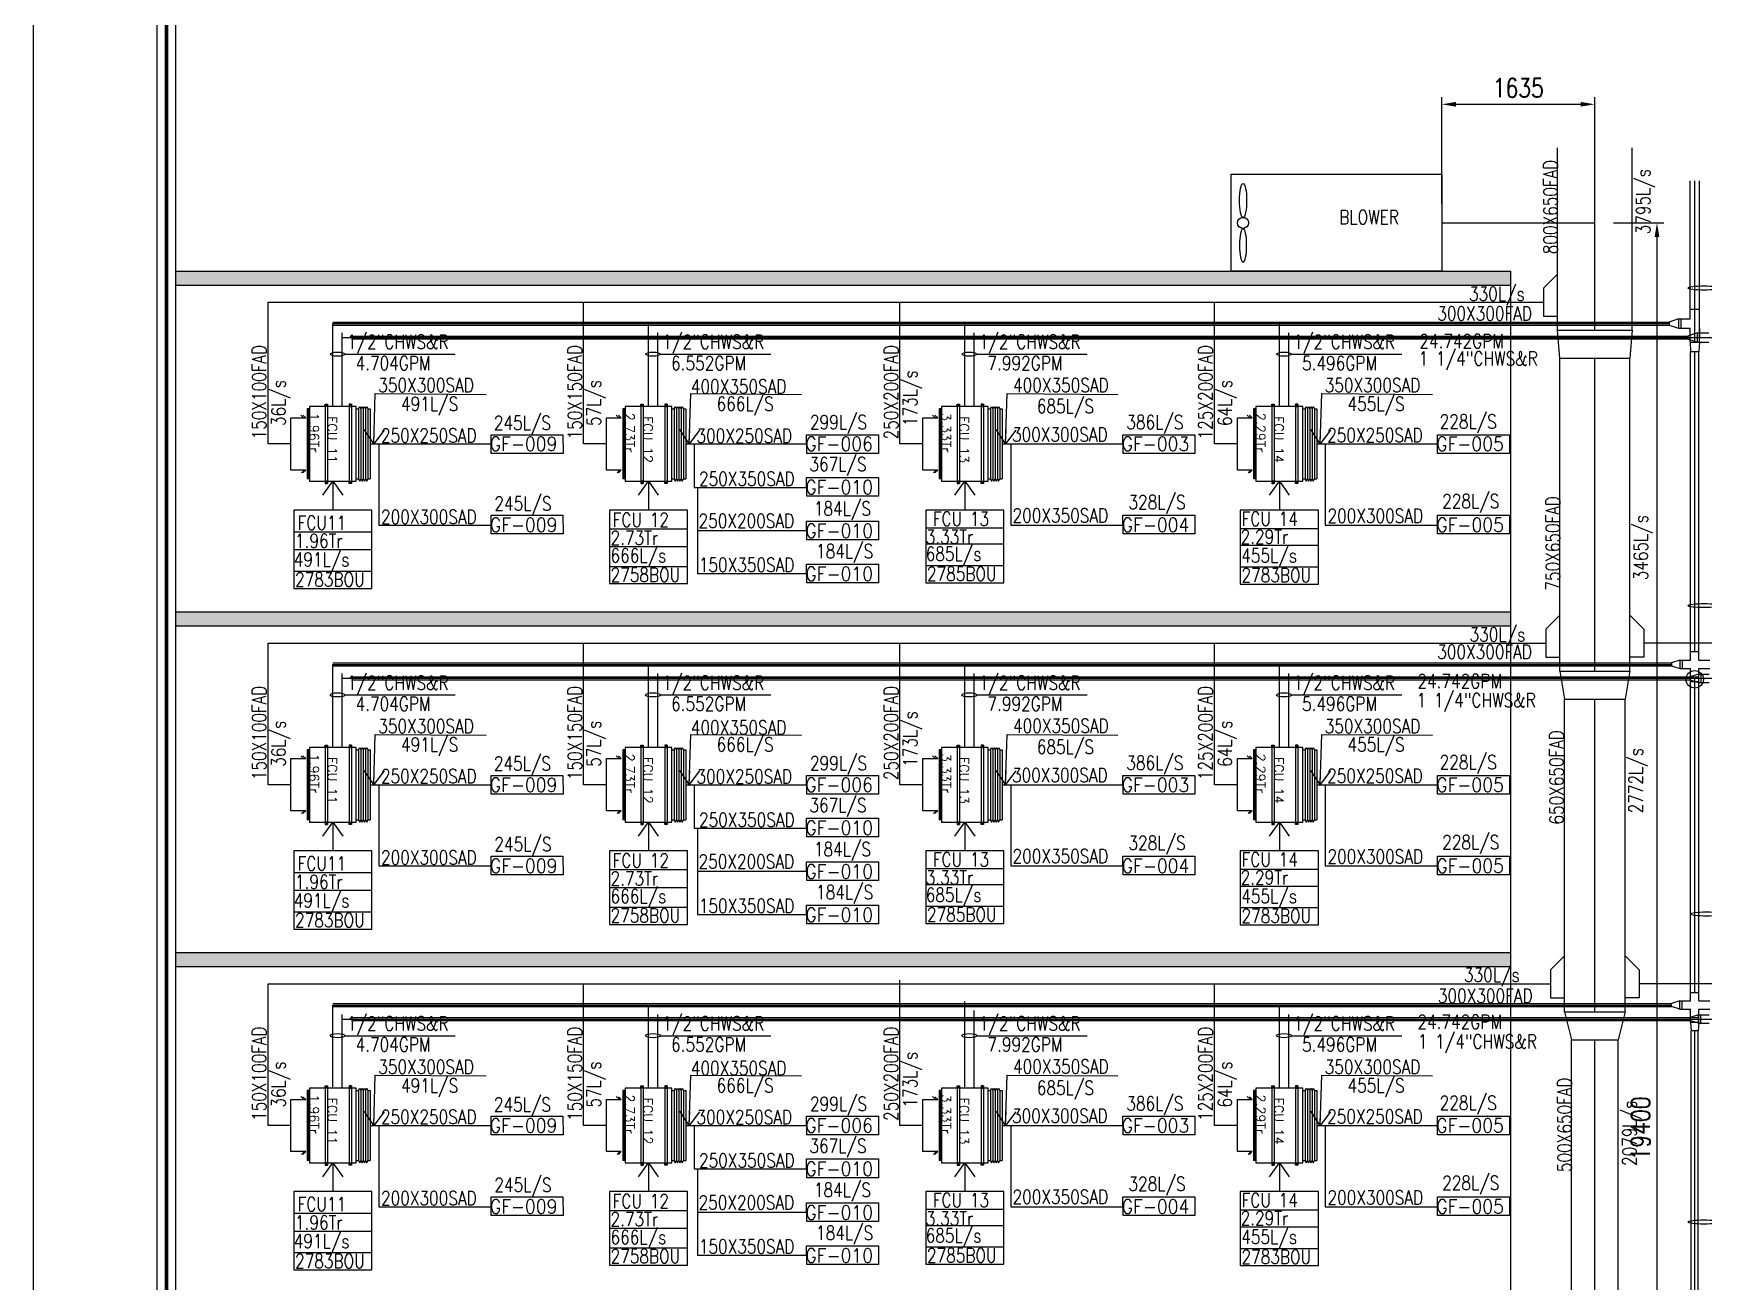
# Model space of a CAD drawing. Header units: millimetres. Extents: x -1288794 to 2153086, y -2701644 to -1428868.
# Drawn here: x 1703173 to 1721056, y -1500660 to -1487290 of the extents above; entities that cross this region are included whole.
import ezdxf

# ---------------------------------------------------------------- set-up
doc = ezdxf.new("R2010")
doc.units = ezdxf.units.MM
doc.header["$LTSCALE"] = 100
doc.header["$PDMODE"] = 34
doc.linetypes.add('HIDDEN', pattern=[9.525, 6.35, -3.175])
for name, color, linetype in [('A-ANNO-TEXT', 8, 'Continuous'), ('A-WALL-FULL', 8, 'Continuous'), ('AC- SUIPPOR', 7, 'HIDDEN'), ('AC-CHILLED WATER TEXT', 41, 'Continuous'), ('AC-CHR', 60, 'Continuous'), ('AC-CHS', 30, 'Continuous'), ('AC-FAD', 6, 'Continuous'), ('AC-FAD TEXT', 6, 'Continuous'), ('AC-HLTEXT', 100, 'Continuous'), ('AC-SAD', 3, 'Continuous'), ('AC-SAD TEXT', 3, 'Continuous'), ('AC-UNIT', 5, 'Continuous'), ('LOGO LINE', 7, 'Continuous'), ('LOGO1LINE', 7, 'Continuous'), ('WALL', 42, 'Continuous')]:
    doc.layers.add(name, color=color, linetype=linetype)
doc.styles.add('ROMAND', font='romand')
doc.styles.add('ROMANS', font='romans.shx', dxfattribs={"width": 0.8})
doc.styles.add('SIMPLEX', font='simplex.shx', dxfattribs={"width": 0.8})
doc.dimstyles.new('100 of DIM2', dxfattribs={"dimscale": 0, "dimtxt": 200, "dimasz": 150, "dimexe": 75, "dimexo": 200, "dimgap": 75, "dimtad": 1, "dimdec": 0, "dimrnd": 5, "dimzin": 0, "dimdsep": 46, "dimtxsty": 'ROMANS', "dimblk": 'ARCHTICK', "dimcen": 100, "dimclrd": 94, "dimclre": 94, "dimclrt": 2, "dimadec": 0, "dimazin": 0, "dimtfac": 1, "dimtdec": 0, "dimtofl": 0, "dimtmove": 2, "dimatfit": 3, "dimldrblk": 'OPEN90', "dimfxl": 75, "dimtolj": 1, "dimtzin": 0, "dimarcsym": 0})

# ---------------------------------------------------------------- blocks, each defined once
blk = doc.blocks.new('A$C44FB0367')
at = {"layer": 'WALL', "ltscale": 30}
h = blk.add_hatch(dxfattribs=at)
h.set_pattern_fill('NET3', color=2, scale=100, style=0)
h.set_pattern_definition([(0, (19935.246, -11666.627), (0, 12.5), []), (60, (19935.246, -11666.627), (-10.8253175, 6.25), []), (120, (19935.246, -11666.627), (-10.8253175, -6.25), [])])
h.paths.add_polyline_path([(775, 250), (775, 275), (25, 275), (25, 250)])
at = {"layer": 'WALL', "color": 5, "ltscale": 30}
for p, q in [((25, 250), (25, 275)), ((25, 275), (775, 275)), ((775, 250), (775, 275))]:
    blk.add_line(p, q, dxfattribs=at)
at = {"layer": 'WALL', "color": 8, "ltscale": 30}
for p, q in [((25, -275), (0, -287.5)), ((0, -287.5), (25, -300)), ((25, -300), (0, -312.5)), ((0, -312.5), (25, -325)), ((25, -325), (0, -337.5)), ((0, -337.5), (25, -350)), ((25, -350), (0, -362.5)), ((25, -250), (25, -275)), ((25, -250), (25, -275)), ((25, -275), (775, -275)), ((25, -300), (775, -300)), ((25, -325), (775, -325)), ((25, -350), (775, -350)), ((775, -250), (775, -275)), ((775, -275), (800, -287.5)), ((800, -287.5), (775, -300)), ((775, -300), (800, -312.5)), ((800, -312.5), (775, -325)), ((775, -325), (800, -337.5)), ((800, -337.5), (775, -350)), ((775, -350), (800, -362.5)), ((0, -362.5), (25, -375)), ((25, -375), (775, -375)), ((25, -375), (25, -400)), ((25, -400), (775, -400)), ((800, -362.5), (775, -375)), ((775, -375), (775, -400))]:
    blk.add_line(p, q, dxfattribs=at)
at = {"layer": 'WALL', "color": 5, "ltscale": 30}
blk.add_lwpolyline([(0, 250), (800, 250), (800, -250), (0, -250)], close=True, dxfattribs=at)
blk = doc.blocks.new('A$C5F1D0244')
at = {"layer": 'AC- SUIPPOR', "ltscale": 5}
for p, q in [((-25, 425), (-25, -425)), ((0, 425), (0, -425))]:
    blk.add_line(p, q, dxfattribs=at)
at = {"layer": 'AC- SUIPPOR', "ltscale": 30}
for points in [[(-25, 400), (0, 400), (0, 425), (-25, 425)], [(-25, -400), (0, -400), (0, -425), (-25, -425)]]:
    blk.add_lwpolyline(points, close=True, dxfattribs=at)
for centre in [(-12.5, 412.5), (-12.5, -412.5)]:
    blk.add_circle(centre, 5, dxfattribs=at)
blk = doc.blocks.new('_ArchTick')
at = {"color": 0, "linetype": 'ByBlock', "const_width": 0.15}
blk.add_lwpolyline([(-0.5, -0.5), (0.5, 0.5)], dxfattribs=at)
blk = doc.blocks.new('A$C14952670')
at = {"layer": 'AC-FAD', "linetype": 'ByBlock'}
for p, q in [((29, 136), (0, 105)), ((30, 159), (1, 128)), ((30, 0), (30, 159)), ((589, 0), (30, 0)), ((589, 159), (589, 0)), ((589, 159), (619, 129)), ((589, 144), (619, 114))]:
    blk.add_line(p, q, dxfattribs=at)
blk = doc.blocks.new('*D717')
at = {"layer": 'AC-CHS', "lineweight": -2, "transparency": 16777216}
for p, q in [((1718254, -1489119), (1718254, -1487974)), ((1718404, -1488049), (1719741, -1488049)), ((1719891, -1489119), (1719891, -1487974))]:
    blk.add_line(p, q, dxfattribs=at)
at = {"layer": 'AC-CHS', "transparency": 16777216}
for points in [[(1718404, -1488024), (1718404, -1488074), (1718254, -1488049)], [(1719741, -1488024), (1719741, -1488074), (1719891, -1488049)]]:
    blk.add_solid(points, dxfattribs=at)
at = {"layer": 'Defpoints', "color": 0, "transparency": 16777216}
for p in [(1719891, -1488049), (1718254, -1489319), (1719891, -1489319)]:
    blk.add_point(p, dxfattribs=at)
at = {"layer": 'AC-CHS', "color": 2, "transparency": 16777216, "insert": (1719072, -1487874), "char_height": 200, "attachment_point": 5, "style": 'ROMANS'}
blk.add_mtext('\\A1;1635', dxfattribs=at)
blk = doc.blocks.new('*D718')
at = {"layer": 'AC-CHS', "lineweight": -2, "transparency": 16777216}
for p, q in [((1720091, -1489319), (1720632, -1489319)), ((1720557, -1489469), (1720557, -1508569)), ((1720091, -1508719), (1720632, -1508719))]:
    blk.add_line(p, q, dxfattribs=at)
at = {"layer": 'AC-CHS', "transparency": 16777216}
for points in [[(1720532, -1489469), (1720582, -1489469), (1720557, -1489319)], [(1720532, -1508569), (1720582, -1508569), (1720557, -1508719)]]:
    blk.add_solid(points, dxfattribs=at)
at = {"layer": 'Defpoints', "color": 0, "transparency": 16777216}
for p in [(1719891, -1489319), (1719891, -1508719), (1720557, -1508719)]:
    blk.add_point(p, dxfattribs=at)
at = {"layer": 'AC-CHS', "color": 2, "transparency": 16777216, "insert": (1720382, -1499019), "char_height": 200, "attachment_point": 5, "rotation": 90, "style": 'ROMANS'}
blk.add_mtext('\\A1;19400', dxfattribs=at)

msp = doc.modelspace()

# ---------------------------------------------------------------- hatches: boundary and pattern name
at = {"layer": 'A-WALL-FULL', "true_color": 0xf26722}
h = msp.add_hatch(dxfattribs=at)
h.set_pattern_fill('AR-CONC', color=30)
h.set_pattern_definition([(50, (-18962.78, 25700), (182.184669, -15.939086), [19.05, -209.55]), (355, (-18962.78, 25700), (-35.243421, 191.056845), [15.24, -167.640584]), (100.451445, (-18947.6, 25698.67), (146.941247, 175.117752), [16.190009, -178.090245]), (46.1842, (-18962.78, 25750.8), (271.07904, -42.042328), [28.575, -314.325]), (96.635558, (-18940.2, 25747.3), (237.404134, 247.426125), [24.285023, -267.135608]), (351.184151, (-18962.78, 25750.8), (237.404134, 247.426125), [22.859967, -251.459732]), (21, (-18937.38, 25738.1), (151.614391, -102.265198), [19.05, -209.55]), (326, (-18937.38, 25738.1), (61.802028, 184.187966), [15.24, -167.64]), (71.451445, (-18924.75, 25729.58), (213.416419, 81.922769), [16.190009, -178.089938]), (37.5, (-18962.784, 25700), (3.0886033, 84.5550389), [0, -165.608, 0, -170.18, 0, -168.275]), (7.5, (-18962.78, 25700), (66.8196625, 100.1805748), [0, -97.028, 0, -161.798, 0, -64.135]), (327.5, (-19019.426, 25700), (135.5905952, -5.728744), [0, -63.5, 0, -198.12, 0, -262.89]), (317.5, (-19044.83, 25700), (148.1291814, 25.426491), [0, -82.55, 0, -131.572, 0, -186.69])])
h.paths.add_polyline_path([(1718990.8, -1489835.5), (1704697.8, -1489835.5), (1704697.8, -1489985.5), (1718990.8, -1489985.5)])
h = msp.add_hatch(dxfattribs=at)
h.set_pattern_fill('AR-CONC', color=30)
h.set_pattern_definition([(50, (0, 22050), (182.184669, -15.939086), [19.05, -209.55]), (355, (0, 22050), (-35.243421, 191.056845), [15.24, -167.640584]), (100.451445, (15.18, 22048.67), (146.941247, 175.117752), [16.190009, -178.090245]), (46.1842, (0, 22100.8), (271.07904, -42.042328), [28.575, -314.325]), (96.635558, (22.6, 22097.3), (237.404134, 247.426125), [24.285023, -267.135608]), (351.184151, (0, 22100.8), (237.404134, 247.426125), [22.859967, -251.459732]), (21, (25.4, 22088.1), (151.614391, -102.265198), [19.05, -209.55]), (326, (25.4, 22088.1), (61.802028, 184.187966), [15.24, -167.64]), (71.451445, (38.03, 22079.58), (213.416419, 81.922769), [16.190009, -178.089938]), (37.5, (0, 22050), (3.0886033, 84.5550389), [0, -165.608, 0, -170.18, 0, -168.275]), (7.5, (0, 22050), (66.8196625, 100.1805748), [0, -97.028, 0, -161.798, 0, -64.135]), (327.5, (-56.64, 22050), (135.5905952, -5.728744), [0, -63.5, 0, -198.12, 0, -262.89]), (317.5, (-82.04, 22050), (148.1291814, 25.426491), [0, -82.55, 0, -131.572, 0, -186.69])])
h.paths.add_polyline_path([(1718990.8, -1493635.5), (1718990.8, -1493485.5), (1704697.8, -1493485.5), (1704697.8, -1493635.5)])
h.paths.add_polyline_path([(1751078, -1493635.5), (1751078, -1493485.5), (1723660.6, -1493485.5), (1723660.6, -1493635.5)])
h.paths.add_polyline_path([(1755218.3, -1493485.5), (1755218.3, -1493635.5), (1770296.5, -1493635.5), (1770296.5, -1493485.5)])
h = msp.add_hatch(dxfattribs=at)
h.set_pattern_fill('AR-CONC', color=30)
h.set_pattern_definition([(50, (0, 18400), (182.184669, -15.939086), [19.05, -209.55]), (355, (0, 18400), (-35.243421, 191.056845), [15.24, -167.640584]), (100.451445, (15.18, 18398.67), (146.941247, 175.117752), [16.190009, -178.090245]), (46.1842, (0, 18450.8), (271.07904, -42.042328), [28.575, -314.325]), (96.635558, (22.6, 18447.3), (237.404134, 247.426125), [24.285023, -267.135608]), (351.184151, (0, 18450.8), (237.404134, 247.426125), [22.859967, -251.459732]), (21, (25.4, 18438.1), (151.614391, -102.265198), [19.05, -209.55]), (326, (25.4, 18438.1), (61.802028, 184.187966), [15.24, -167.64]), (71.451445, (38.03, 18429.58), (213.416419, 81.922769), [16.190009, -178.089938]), (37.5, (0, 18400), (3.0886033, 84.5550389), [0, -165.608, 0, -170.18, 0, -168.275]), (7.5, (0, 18400), (66.8196625, 100.1805748), [0, -97.028, 0, -161.798, 0, -64.135]), (327.5, (-56.64, 18400), (135.5905952, -5.728744), [0, -63.5, 0, -198.12, 0, -262.89]), (317.5, (-82.04, 18400), (148.1291814, 25.426491), [0, -82.55, 0, -131.572, 0, -186.69])])
h.paths.add_polyline_path([(1718990.8, -1497285.5), (1718990.8, -1497135.5), (1704697.8, -1497135.5), (1704697.8, -1497285.5)])
h.paths.add_polyline_path([(1755218.3, -1497135.5), (1755218.3, -1497285.5), (1770296.5, -1497285.5), (1770296.5, -1497135.5)])
h.paths.add_polyline_path([(1751078, -1497285.5), (1751078, -1497135.5), (1723660.6, -1497135.5), (1723660.6, -1497285.5)])

# ---------------------------------------------------------------- linework, layer by layer
at = {"layer": 'A-ANNO-TEXT'}
for points in [[(1708072.8, -1491587.9), (1708842.4, -1491587.9), (1708843.7, -1491788.2), (1708074.1, -1491788.2)], [(1711451.5, -1491587.9), (1712221, -1491587.9), (1712222.3, -1491788.2), (1711452.8, -1491788.2)], [(1714838.9, -1491587.9), (1715608.5, -1491587.9), (1715609.8, -1491788.2), (1714840.2, -1491788.2)], [(1718206.9, -1491587.9), (1718976.5, -1491587.9), (1718977.7, -1491788.2), (1718208.2, -1491788.2)], [(1711452.1, -1492045.9), (1712221.6, -1492045.9), (1712222.9, -1492246.3), (1711453.4, -1492246.3)], [(1708073.4, -1492451.1), (1708843, -1492451.1), (1708844.3, -1492651.5), (1708074.7, -1492651.5)], [(1711452.3, -1492514.2), (1712221.9, -1492514.2), (1712223.2, -1492714.6), (1711453.6, -1492714.6)], [(1714839.5, -1492451.1), (1715609.1, -1492451.1), (1715610.4, -1492651.5), (1714840.8, -1492651.5)], [(1718207.5, -1492451.1), (1718977.1, -1492451.1), (1718978.3, -1492651.5), (1718208.8, -1492651.5)], [(1711452.3, -1492976), (1712221.9, -1492976), (1712223.2, -1493176.4), (1711453.6, -1493176.4)], [(1708072.8, -1495237.9), (1708842.4, -1495237.9), (1708843.7, -1495438.2), (1708074.1, -1495438.2)], [(1711451.5, -1495237.9), (1712221, -1495237.9), (1712222.3, -1495438.2), (1711452.8, -1495438.2)], [(1714838.9, -1495237.9), (1715608.5, -1495237.9), (1715609.8, -1495438.2), (1714840.2, -1495438.2)], [(1718206.9, -1495237.9), (1718976.5, -1495237.9), (1718977.7, -1495438.2), (1718208.2, -1495438.2)], [(1711452.1, -1495695.9), (1712221.6, -1495695.9), (1712222.9, -1495896.3), (1711453.4, -1495896.3)], [(1708073.4, -1496101.1), (1708843, -1496101.1), (1708844.3, -1496301.5), (1708074.7, -1496301.5)], [(1714839.5, -1496101.1), (1715609.1, -1496101.1), (1715610.4, -1496301.5), (1714840.8, -1496301.5)], [(1718207.5, -1496101.1), (1718977.1, -1496101.1), (1718978.3, -1496301.5), (1718208.8, -1496301.5)], [(1711452.3, -1496164.2), (1712221.9, -1496164.2), (1712223.2, -1496364.6), (1711453.6, -1496364.6)], [(1711452.3, -1496626), (1712221.9, -1496626), (1712223.2, -1496826.4), (1711453.6, -1496826.4)], [(1708072.8, -1498887.9), (1708842.4, -1498887.9), (1708843.7, -1499088.2), (1708074.1, -1499088.2)], [(1711451.5, -1498887.9), (1712221, -1498887.9), (1712222.3, -1499088.2), (1711452.8, -1499088.2)], [(1714838.9, -1498887.9), (1715608.5, -1498887.9), (1715609.8, -1499088.2), (1714840.2, -1499088.2)], [(1718206.9, -1498887.9), (1718976.5, -1498887.9), (1718977.7, -1499088.2), (1718208.2, -1499088.2)], [(1711452.1, -1499345.9), (1712221.6, -1499345.9), (1712222.9, -1499546.3), (1711453.4, -1499546.3)], [(1708073.4, -1499751.1), (1708843, -1499751.1), (1708844.3, -1499951.5), (1708074.7, -1499951.5)], [(1711452.3, -1499814.2), (1712221.9, -1499814.2), (1712223.2, -1500014.6), (1711453.6, -1500014.6)], [(1714839.5, -1499751.1), (1715609.1, -1499751.1), (1715610.4, -1499951.5), (1714840.8, -1499951.5)], [(1718207.5, -1499751.1), (1718977.1, -1499751.1), (1718978.3, -1499951.5), (1718208.8, -1499951.5)], [(1711452.3, -1500276), (1712221.9, -1500276), (1712223.2, -1500476.4), (1711453.6, -1500476.4)]]:
    msp.add_lwpolyline(points, close=True, dxfattribs=at)
at = {"layer": 'A-WALL-FULL'}
for p, q in [((1704697.8, -1489835.5), (1718990.8, -1489835.5)), ((1718990.8, -1508235.5), (1718990.8, -1489835.5)), ((1704697.8, -1489985.5), (1718990.8, -1489985.5)), ((1704697.8, -1493485.5), (1718990.8, -1493485.5)), ((1704697.8, -1493635.5), (1718990.8, -1493635.5)), ((1704697.8, -1497135.5), (1718990.8, -1497135.5)), ((1704697.8, -1497285.5), (1718990.8, -1497285.5))]:
    msp.add_line(p, q, dxfattribs=at)
at = {"layer": 'A-WALL-FULL', "ltscale": 3}
for p, q in [((1713564.3, -1492394.9), (1712864.3, -1492394.9)), ((1713564.3, -1496044.9), (1712864.3, -1496044.9)), ((1713564.3, -1499694.9), (1712864.3, -1499694.9))]:
    msp.add_line(p, q, dxfattribs=at)
at = {"layer": 'AC-CHILLED WATER TEXT'}
for p, q in [((1706508.9, -1490725.3), (1707690.7, -1490725.3)), ((1709887.6, -1490725.3), (1711069.4, -1490725.3)), ((1713275, -1490725.3), (1714456.8, -1490725.3)), ((1716643, -1490725.3), (1717824.8, -1490725.3)), ((1706508.9, -1494375.3), (1707690.7, -1494375.3)), ((1709887.6, -1494375.3), (1711069.4, -1494375.3)), ((1713275, -1494375.3), (1714456.8, -1494375.3)), ((1716643, -1494375.3), (1717824.8, -1494375.3)), ((1706508.9, -1498025.3), (1707690.7, -1498025.3)), ((1709887.6, -1498025.3), (1711069.4, -1498025.3)), ((1713275, -1498025.3), (1714456.8, -1498025.3)), ((1716643, -1498025.3), (1717824.8, -1498025.3))]:
    msp.add_line(p, q, dxfattribs=at)
for centre, major_axis, ratio in [((1721060.4, -1490016.9), (170.7, 0), 0.1301197), ((1706429.3, -1490725.3), (79.6, 0), 0.2791271), ((1709808, -1490725.3), (79.6, 0), 0.2791271), ((1713195.4, -1490725.3), (79.6, 0), 0.2791271), ((1716563.4, -1490725.3), (79.6, 0), 0.2791271), ((1721060.4, -1493418.6), (170.7, 0), 0.1301197), ((1706429.3, -1494375.3), (79.6, 0), 0.2791271), ((1709808, -1494375.3), (79.6, 0), 0.2791271), ((1713195.4, -1494375.3), (79.6, 0), 0.2791271), ((1716563.4, -1494375.3), (79.6, 0), 0.2791271), ((1721087.6, -1496721.8), (170.7, 0), 0.1301197), ((1706429.3, -1498025.3), (79.6, 0), 0.2791271), ((1709808, -1498025.3), (79.6, 0), 0.2791271), ((1713195.4, -1498025.3), (79.6, 0), 0.2791271), ((1716563.4, -1498025.3), (79.6, 0), 0.2791271), ((1721060.4, -1500021.3), (170.7, 0), 0.1301197)]:
    msp.add_ellipse(centre, major_axis=major_axis, ratio=ratio, dxfattribs=at)
at = {"layer": 'AC-CHR'}
for p, q in [((1706479.7, -1491287.2), (1706479.7, -1490497.1)), ((1706479.7, -1490547.1), (1721161.9, -1490547.1)), ((1706579.7, -1490531.1), (1720886.9, -1490531.1)), ((1706579.7, -1490547.1), (1720886.9, -1490547.1)), ((1706579.7, -1490563.1), (1720886.9, -1490563.1)), ((1709858.3, -1491287.2), (1709858.3, -1490497.1)), ((1713245.8, -1491287.2), (1713245.8, -1490497.1)), ((1716613.8, -1491287.2), (1716613.8, -1490497.1)), ((1720986.9, -1490497.1), (1720886.9, -1490531.1)), ((1720886.9, -1490531.1), (1720886.9, -1490563.1)), ((1720886.9, -1490563.1), (1720986.9, -1490597.1)), ((1720986.9, -1490497.1), (1721111.9, -1490497.1)), ((1720986.9, -1490497.1), (1720986.9, -1490597.1)), ((1720986.9, -1490597.1), (1721111.9, -1490597.1)), ((1706479.7, -1494937.2), (1706479.7, -1494146.8)), ((1709858.3, -1494937.2), (1709858.3, -1494146.8)), ((1713245.8, -1494937.2), (1713245.8, -1494146.8)), ((1716613.8, -1494937.2), (1716613.8, -1494146.8)), ((1721001.9, -1494151.8), (1720911.9, -1494180.8)), ((1721001.9, -1494151.8), (1721116.9, -1494151.8)), ((1721001.9, -1494151.8), (1721001.9, -1494241.8)), ((1721026.9, -1494151.8), (1721026.9, -1494241.8)), ((1706479.7, -1494196.8), (1734945.9, -1494196.8)), ((1706579.7, -1494180.8), (1720911.9, -1494180.8)), ((1706579.7, -1494196.8), (1720911.9, -1494196.8)), ((1706579.7, -1494212.8), (1720911.9, -1494212.8)), ((1720911.9, -1494180.8), (1720911.9, -1494212.8)), ((1720911.9, -1494212.8), (1721001.9, -1494241.8)), ((1721001.9, -1494241.8), (1721116.9, -1494241.8)), ((1706479.7, -1498587.2), (1706479.7, -1497796.8)), ((1706479.7, -1497846.8), (1734945.9, -1497846.8)), ((1706579.7, -1497830.8), (1720911.9, -1497830.8)), ((1706579.7, -1497846.8), (1720911.9, -1497846.8)), ((1706579.7, -1497862.8), (1720911.9, -1497862.8)), ((1709858.3, -1498587.2), (1709858.3, -1497796.8)), ((1713245.8, -1498587.2), (1713245.8, -1497757.2)), ((1716613.8, -1498587.2), (1716613.8, -1497796.8)), ((1721001.9, -1497801.8), (1720911.9, -1497830.8)), ((1720911.9, -1497862.8), (1720911.9, -1497830.8)), ((1721001.9, -1497891.8), (1720911.9, -1497862.8)), ((1721001.9, -1497801.8), (1721116.9, -1497801.8)), ((1721001.9, -1497891.8), (1721001.9, -1497801.8)), ((1721001.9, -1497891.8), (1721116.9, -1497891.8)), ((1721026.9, -1497891.8), (1721026.9, -1497801.8))]:
    msp.add_line(p, q, dxfattribs=at)
at = {"layer": 'AC-CHS'}
for p, q in [((1720911.9, -1490348.4), (1720911.9, -1488869.9)), ((1720961.9, -1490598.4), (1720961.9, -1488869.9)), ((1721011.9, -1490598.4), (1721011.9, -1488869.9)), ((1706379.7, -1490382.4), (1720686.9, -1490382.4)), ((1706379.7, -1490398.4), (1720686.9, -1490398.4)), ((1706379.7, -1491287.2), (1706379.7, -1490398.4)), ((1709758.3, -1491287.2), (1709758.3, -1490398.4)), ((1713145.8, -1491287.2), (1713145.8, -1490398.4)), ((1716513.8, -1491287.2), (1716513.8, -1490398.4)), ((1720786.9, -1490348.4), (1720686.9, -1490382.4)), ((1720686.9, -1490382.4), (1720686.9, -1490414.4)), ((1720786.9, -1490348.4), (1720786.9, -1490448.4)), ((1720786.9, -1490348.4), (1720911.9, -1490348.4)), ((1720811.9, -1490348.4), (1720811.9, -1490448.4)), ((1721011.9, -1490248.4), (1720911.9, -1490248.4)), ((1706379.7, -1490414.4), (1720686.9, -1490414.4)), ((1720686.9, -1490414.4), (1720786.9, -1490448.4)), ((1720786.9, -1490448.4), (1720911.9, -1490448.4)), ((1720911.9, -1490598.4), (1720911.9, -1490448.4)), ((1720911.9, -1490548.4), (1721011.9, -1490548.4)), ((1721011.9, -1490447.1), (1721011.9, -1490547.1)), ((1720911.9, -1490598.4), (1721011.9, -1490598.4)), ((1720911.9, -1490598.4), (1720916.9, -1490698.4)), ((1720916.9, -1490698.4), (1721006.9, -1490698.4)), ((1720916.9, -1494003.1), (1720916.9, -1490698.4)), ((1720961.9, -1493913.1), (1720961.9, -1490698.4)), ((1721011.9, -1490598.4), (1721006.9, -1490698.4)), ((1721006.9, -1494003.1), (1721006.9, -1490698.4)), ((1721006.9, -1493913.1), (1720916.9, -1493913.1)), ((1706379.7, -1494032.1), (1720711.9, -1494032.1)), ((1706379.7, -1494048.1), (1720711.9, -1494048.1)), ((1706379.7, -1494937.2), (1706379.7, -1494048.1)), ((1706379.7, -1494064.1), (1720711.9, -1494064.1)), ((1709758.3, -1494937.2), (1709758.3, -1494048.1)), ((1713145.8, -1494937.2), (1713145.8, -1494048.1)), ((1716513.8, -1494937.2), (1716513.8, -1494048.1)), ((1720801.9, -1494003.1), (1720711.9, -1494032.1)), ((1720711.9, -1494032.1), (1720711.9, -1494064.1)), ((1720711.9, -1494064.1), (1720801.9, -1494093.1)), ((1720801.9, -1494003.1), (1720801.9, -1494093.1)), ((1720801.9, -1494003.1), (1720916.9, -1494003.1)), ((1720801.9, -1494093.1), (1720916.9, -1494093.1)), ((1720826.9, -1494003.1), (1720826.9, -1494093.1)), ((1720916.9, -1497653.1), (1720916.9, -1494093.1)), ((1721006.9, -1494003.1), (1721121.9, -1494003.1)), ((1721006.9, -1494093.1), (1721121.9, -1494093.1)), ((1721006.9, -1497653.1), (1721006.9, -1494093.1)), ((1720916.9, -1494183.1), (1721006.9, -1494183.1)), ((1720916.9, -1494233.1), (1721006.9, -1494233.1)), ((1720961.9, -1497563.1), (1720961.9, -1494183.1)), ((1706379.7, -1497682.1), (1720711.9, -1497682.1)), ((1706379.7, -1497698.1), (1720711.9, -1497698.1)), ((1706379.7, -1498587.2), (1706379.7, -1497698.1)), ((1706379.7, -1497714.1), (1720711.9, -1497714.1)), ((1709758.3, -1498587.2), (1709758.3, -1497698.1)), ((1713145.8, -1498587.2), (1713145.8, -1497658.5)), ((1716513.8, -1498587.2), (1716513.8, -1497698.1)), ((1720801.9, -1497653.1), (1720711.9, -1497682.1)), ((1720711.9, -1497714.1), (1720711.9, -1497682.1)), ((1720801.9, -1497743.1), (1720711.9, -1497714.1)), ((1720801.9, -1497743.1), (1720801.9, -1497653.1)), ((1720801.9, -1497653.1), (1720916.9, -1497653.1)), ((1720826.9, -1497743.1), (1720826.9, -1497653.1)), ((1720916.9, -1497563.1), (1721006.9, -1497563.1)), ((1721006.9, -1497653.1), (1721121.9, -1497653.1)), ((1720801.9, -1497743.1), (1720916.9, -1497743.1)), ((1720916.9, -1497883.1), (1720916.9, -1497743.1)), ((1721006.9, -1497833.1), (1720916.9, -1497833.1)), ((1721006.9, -1497883.1), (1720916.9, -1497883.1)), ((1720916.9, -1497883.1), (1720923.9, -1497973.1)), ((1721006.9, -1497883.1), (1720999.9, -1497973.1)), ((1721006.9, -1497743.1), (1721121.9, -1497743.1)), ((1721006.9, -1497883.1), (1721006.9, -1497743.1)), ((1720999.9, -1497973.1), (1720923.9, -1497973.1)), ((1720923.9, -1501310.1), (1720923.9, -1497973.1)), ((1720961.9, -1501310.1), (1720961.9, -1497973.1)), ((1720999.9, -1501310.1), (1720999.9, -1497973.1))]:
    msp.add_line(p, q, dxfattribs=at)
at = {"layer": 'AC-CHS', "color": 30}
msp.add_line((1718253.7, -1489317.3), (1719890.8, -1489317.3), dxfattribs=at)
msp.add_lwpolyline([(1715998.8, -1488799.2), (1718253.7, -1488799.2), (1718253.7, -1489835.5), (1715998.8, -1489835.5)], close=True, dxfattribs=at)
msp.add_circle((1716125.3, -1489319.3), 58.8, dxfattribs=at)
at = {"layer": 'AC-CHS'}
msp.add_circle((1720961.9, -1494208.6), 93.2, dxfattribs=at)
at = {"layer": 'AC-CHS', "color": 30}
msp.add_ellipse((1716125.3, -1489078.9), major_axis=(0, -181.6), ratio=0.2116996, dxfattribs=at)
at = {"layer": 'AC-CHS', "color": 30, "extrusion": (0, 0, -1)}
msp.add_ellipse((1716125.3, -1489559.7), major_axis=(0, 181.6), ratio=0.2116996, dxfattribs=at)
at = {"layer": 'AC-FAD'}
for p, q in [((1719490.8, -1490469.8), (1719490.8, -1488515.2)), ((1719890.8, -1490469.8), (1719890.8, -1488515.2)), ((1720290.8, -1490469.8), (1720290.8, -1488515.2)), ((1719490.8, -1489869.8), (1719340.8, -1490019.8)), ((1719340.8, -1490019.8), (1719340.8, -1490319.8)), ((1705685.2, -1490169.8), (1719340.8, -1490169.8)), ((1705685.2, -1491687.2), (1705685.2, -1490169.8)), ((1709063.8, -1491687.2), (1709063.8, -1490169.8)), ((1712451.3, -1491687.2), (1712451.3, -1490169.8)), ((1715819.3, -1491687.2), (1715819.3, -1490169.8)), ((1719340.8, -1490319.8), (1719490.8, -1490319.8)), ((1719490.8, -1490469.8), (1720290.8, -1490469.8)), ((1719515.8, -1490769.8), (1719490.8, -1490469.8)), ((1720290.8, -1490469.8), (1720265.8, -1490769.8)), ((1719515.8, -1490769.8), (1720265.8, -1490769.8)), ((1719515.8, -1494119.5), (1719515.8, -1490769.8)), ((1719890.8, -1494119.5), (1719890.8, -1490769.8)), ((1720265.8, -1494119.5), (1720265.8, -1490769.8)), ((1705930.4, -1491687.2), (1705685.2, -1491687.2)), ((1709309.1, -1491687.2), (1709063.8, -1491687.2)), ((1712696.5, -1491687.2), (1712451.3, -1491687.2)), ((1716064.5, -1491687.2), (1715819.3, -1491687.2)), ((1719515.8, -1493519.5), (1719365.8, -1493669.5)), ((1720265.8, -1493519.5), (1720415.8, -1493669.5)), ((1719365.8, -1493669.5), (1719365.8, -1493969.5)), ((1720415.8, -1493669.5), (1720415.8, -1493969.5)), ((1705685.2, -1493819.5), (1719365.8, -1493819.5)), ((1705685.2, -1495337.2), (1705685.2, -1493819.5)), ((1709063.8, -1495337.2), (1709063.8, -1493819.5)), ((1712451.3, -1495337.2), (1712451.3, -1493819.5)), ((1715819.3, -1495337.2), (1715819.3, -1493819.5)), ((1719365.8, -1493969.5), (1719515.8, -1493969.5)), ((1720415.8, -1493969.5), (1720265.8, -1493969.5)), ((1734151.4, -1493819.5), (1720415.8, -1493819.5)), ((1719515.8, -1494119.5), (1720265.8, -1494119.5)), ((1719515.8, -1494119.5), (1719565.8, -1494419.5)), ((1720265.8, -1494119.5), (1720215.8, -1494419.5)), ((1719565.8, -1494419.5), (1720215.8, -1494419.5)), ((1719565.8, -1497769.5), (1719565.8, -1494419.5)), ((1719890.8, -1497769.5), (1719890.8, -1494419.5)), ((1720215.8, -1497769.5), (1720215.8, -1494419.5)), ((1705930.4, -1495337.2), (1705685.2, -1495337.2)), ((1709309.1, -1495337.2), (1709063.8, -1495337.2)), ((1712696.5, -1495337.2), (1712451.3, -1495337.2)), ((1716064.5, -1495337.2), (1715819.3, -1495337.2)), ((1719565.8, -1497169.5), (1719415.8, -1497319.5)), ((1720215.8, -1497169.5), (1720365.8, -1497319.5)), ((1719415.8, -1497319.5), (1719415.8, -1497619.5)), ((1720365.8, -1497319.5), (1720365.8, -1497619.5)), ((1705685.2, -1497469.5), (1719415.8, -1497469.5)), ((1705685.2, -1498987.2), (1705685.2, -1497469.5)), ((1709063.8, -1498987.2), (1709063.8, -1497469.5)), ((1712451.3, -1498987.2), (1712451.3, -1497429.9)), ((1715819.3, -1498987.2), (1715819.3, -1497469.5)), ((1734151.4, -1497469.5), (1720365.8, -1497469.5)), ((1719415.8, -1497619.5), (1719565.8, -1497619.5)), ((1720365.8, -1497619.5), (1720215.8, -1497619.5)), ((1719565.8, -1497769.5), (1720215.8, -1497769.5)), ((1719565.8, -1497769.5), (1719640.8, -1498069.5)), ((1720215.8, -1497769.5), (1720140.8, -1498069.5)), ((1719640.8, -1498069.5), (1720140.8, -1498069.5)), ((1719640.8, -1501419.5), (1719640.8, -1498069.5)), ((1719890.8, -1501419.5), (1719890.8, -1498069.5)), ((1720140.8, -1501419.5), (1720140.8, -1498069.5)), ((1705930.4, -1498987.2), (1705685.2, -1498987.2)), ((1709309.1, -1498987.2), (1709063.8, -1498987.2)), ((1712696.5, -1498987.2), (1712451.3, -1498987.2)), ((1716064.5, -1498987.2), (1715819.3, -1498987.2))]:
    msp.add_line(p, q, dxfattribs=at)
at = {"layer": 'AC-SAD'}
for p, q in [((1706779.7, -1491687.2), (1708073.5, -1491687.2)), ((1706871.1, -1491687.2), (1706871.1, -1492557.8)), ((1710158.3, -1491687.2), (1711452.1, -1491687.2)), ((1710249.8, -1491687.2), (1710249.8, -1492152.7)), ((1713545.8, -1491687.2), (1714839.6, -1491687.2)), ((1713637.2, -1491687.2), (1713637.2, -1492557.8)), ((1716913.8, -1491687.2), (1718207.5, -1491687.2)), ((1717005.2, -1491687.2), (1717005.2, -1492557.8)), ((1710249.8, -1492152.7), (1711452.8, -1492152.7)), ((1710282.6, -1492152.7), (1710282.6, -1493076.2)), ((1706871.1, -1492557.8), (1708074.1, -1492557.8)), ((1710282.6, -1492614.4), (1711453, -1492614.4)), ((1713637.2, -1492557.8), (1714840.2, -1492557.8)), ((1717005.2, -1492557.8), (1718208.2, -1492557.8)), ((1710282.6, -1493076.2), (1711453, -1493076.2)), ((1706779.7, -1495337.2), (1708073.5, -1495337.2)), ((1706871.1, -1495337.2), (1706871.1, -1496207.8)), ((1710158.3, -1495337.2), (1711452.1, -1495337.2)), ((1710249.8, -1495337.2), (1710249.8, -1495802.7)), ((1713545.8, -1495337.2), (1714839.6, -1495337.2)), ((1713637.2, -1495337.2), (1713637.2, -1496207.8)), ((1716913.8, -1495337.2), (1718207.5, -1495337.2)), ((1717005.2, -1495337.2), (1717005.2, -1496207.8)), ((1710249.8, -1495802.7), (1711452.8, -1495802.7)), ((1710282.6, -1495802.7), (1710282.6, -1496726.2)), ((1706871.1, -1496207.8), (1708074.1, -1496207.8)), ((1710282.6, -1496264.4), (1711453, -1496264.4)), ((1713637.2, -1496207.8), (1714840.2, -1496207.8)), ((1717005.2, -1496207.8), (1718208.2, -1496207.8)), ((1710282.6, -1496726.2), (1711453, -1496726.2)), ((1706779.7, -1498987.2), (1708073.5, -1498987.2)), ((1706871.1, -1498987.2), (1706871.1, -1499857.8)), ((1710158.3, -1498987.2), (1711452.1, -1498987.2)), ((1710249.8, -1498987.2), (1710249.8, -1499452.7)), ((1713545.8, -1498987.2), (1714839.6, -1498987.2)), ((1713637.2, -1498987.2), (1713637.2, -1499857.8)), ((1716913.8, -1498987.2), (1718207.5, -1498987.2)), ((1717005.2, -1498987.2), (1717005.2, -1499857.8)), ((1710249.8, -1499452.7), (1711452.8, -1499452.7)), ((1710282.6, -1499452.7), (1710282.6, -1500376.2)), ((1706871.1, -1499857.8), (1708074.1, -1499857.8)), ((1713637.2, -1499857.8), (1714840.2, -1499857.8)), ((1717005.2, -1499857.8), (1718208.2, -1499857.8)), ((1710282.6, -1499914.4), (1711453, -1499914.4)), ((1710282.6, -1500376.2), (1711453, -1500376.2))]:
    msp.add_line(p, q, dxfattribs=at)
at = {"layer": 'AC-SAD TEXT'}
for p, q in [((1705961.2, -1492628.2), (1706798.3, -1492628.2)), ((1709339.8, -1492596.2), (1710176.9, -1492596.2)), ((1712727.2, -1492585.4), (1713564.3, -1492585.4)), ((1716095.2, -1492591.4), (1716932.3, -1492591.4)), ((1705961.2, -1492818.1), (1706798.3, -1492818.1)), ((1709339.8, -1492786.5), (1710176.9, -1492786.5)), ((1712727.2, -1492757.3), (1713564.3, -1492757.3)), ((1716095.2, -1492772.2), (1716932.3, -1492772.2)), ((1705961.2, -1493049.2), (1706798.3, -1493049.2)), ((1709339.8, -1492998.4), (1710176.9, -1492998.4)), ((1712727.2, -1492988.5), (1713564.3, -1492988.5)), ((1716095.2, -1493003.4), (1716932.3, -1493003.4)), ((1705961.2, -1496278.2), (1706798.3, -1496278.2)), ((1709339.8, -1496246.2), (1710176.9, -1496246.2)), ((1712727.2, -1496235.4), (1713564.3, -1496235.4)), ((1716095.2, -1496241.4), (1716932.3, -1496241.4)), ((1705961.2, -1496468.1), (1706798.3, -1496468.1)), ((1709339.8, -1496436.5), (1710176.9, -1496436.5)), ((1712727.2, -1496407.3), (1713564.3, -1496407.3)), ((1716095.2, -1496422.2), (1716932.3, -1496422.2)), ((1709339.8, -1496648.4), (1710176.9, -1496648.4)), ((1712727.2, -1496638.5), (1713564.3, -1496638.5)), ((1716095.2, -1496653.4), (1716932.3, -1496653.4)), ((1705961.2, -1496699.2), (1706798.3, -1496699.2)), ((1705961.2, -1499928.2), (1706798.3, -1499928.2)), ((1709339.8, -1499896.2), (1710176.9, -1499896.2)), ((1712727.2, -1499885.4), (1713564.3, -1499885.4)), ((1712727.2, -1500057.3), (1713564.3, -1500057.3)), ((1716095.2, -1499891.4), (1716932.3, -1499891.4)), ((1705961.2, -1500118.1), (1706798.3, -1500118.1)), ((1709339.8, -1500086.5), (1710176.9, -1500086.5)), ((1716095.2, -1500072.2), (1716932.3, -1500072.2)), ((1705961.2, -1500349.2), (1706798.3, -1500349.2)), ((1709339.8, -1500298.4), (1710176.9, -1500298.4)), ((1712727.2, -1500288.5), (1713564.3, -1500288.5)), ((1716095.2, -1500303.4), (1716932.3, -1500303.4))]:
    msp.add_line(p, q, dxfattribs=at)
for points in [[(1705961.2, -1493233.8), (1706798.3, -1493233.8), (1706798.3, -1492394.9), (1705961.2, -1492394.9)], [(1709339.8, -1493183), (1710176.9, -1493183), (1710176.9, -1492394.9), (1709339.8, -1492394.9)], [(1712727.2, -1493173.1), (1713564.3, -1493173.1), (1713564.3, -1492394.9), (1712727.2, -1492394.9)], [(1716095.2, -1493187.9), (1716932.3, -1493187.9), (1716932.3, -1492394.9), (1716095.2, -1492394.9)], [(1705961.2, -1496883.8), (1706798.3, -1496883.8), (1706798.3, -1496044.9), (1705961.2, -1496044.9)], [(1709339.8, -1496833), (1710176.9, -1496833), (1710176.9, -1496044.9), (1709339.8, -1496044.9)], [(1712727.2, -1496823.1), (1713564.3, -1496823.1), (1713564.3, -1496044.9), (1712727.2, -1496044.9)], [(1716095.2, -1496837.9), (1716932.3, -1496837.9), (1716932.3, -1496044.9), (1716095.2, -1496044.9)], [(1705961.2, -1500533.8), (1706798.3, -1500533.8), (1706798.3, -1499694.9), (1705961.2, -1499694.9)], [(1709339.8, -1500483), (1710176.9, -1500483), (1710176.9, -1499694.9), (1709339.8, -1499694.9)], [(1712727.2, -1500473.1), (1713564.3, -1500473.1), (1713564.3, -1499694.9), (1712727.2, -1499694.9)], [(1716095.2, -1500487.9), (1716932.3, -1500487.9), (1716932.3, -1499694.9), (1716095.2, -1499694.9)]]:
    msp.add_lwpolyline(points, close=True, dxfattribs=at)
at = {"layer": 'LOGO LINE'}
msp.add_lwpolyline([(1781931.1, -1519493.9), (1703173, -1519493.9), (1703173, -1463806.4), (1781931.1, -1463806.4)], close=True, dxfattribs=at)
at = {"layer": 'LOGO1LINE'}
for points in [[(1780605.2, -1518168), (1704498.9, -1518168), (1704498.9, -1465132.3), (1780605.2, -1465132.3)], [(1770296.5, -1517969.1), (1704697.8, -1517969.1), (1704697.8, -1465331.1), (1770296.5, -1465331.1)]]:
    msp.add_lwpolyline(points, close=True, dxfattribs=at)
at = {"layer": 'LOGO1LINE', "const_width": 39.8}
msp.add_lwpolyline([(1780505.7, -1518068.5), (1704598.4, -1518068.5), (1704598.4, -1465231.7), (1780505.7, -1465231.7)], close=True, dxfattribs=at)

# ---------------------------------------------------------------- block references
at = {"ltscale": 30, "xscale": -1}
for p in [(1706297.8, -1491687.2), (1709676.4, -1491687.2), (1713063.9, -1491687.2), (1716431.9, -1491687.2), (1706297.8, -1495337.2), (1709676.4, -1495337.2), (1713063.9, -1495337.2), (1716431.9, -1495337.2), (1706297.8, -1498987.2), (1709676.4, -1498987.2), (1713063.9, -1498987.2), (1716431.9, -1498987.2)]:
    msp.add_blockref('A$C5F1D0244', p, dxfattribs=at)
at = {"ltscale": 30}
for p in [(1706579, -1491687.2), (1709957.7, -1491687.2), (1713345.1, -1491687.2), (1716713.1, -1491687.2), (1706579, -1495337.2), (1709957.7, -1495337.2), (1713345.1, -1495337.2), (1716713.1, -1495337.2), (1706579, -1498987.2), (1709957.7, -1498987.2), (1713345.1, -1498987.2), (1716713.1, -1498987.2)]:
    msp.add_blockref('A$C5F1D0244', p, dxfattribs=at)
at = {"layer": 'AC-FAD', "rotation": 270}
for p in [(1705930.4, -1491377.7), (1709309.1, -1491377.7), (1712696.5, -1491377.7), (1716064.5, -1491377.7), (1705930.4, -1495027.7), (1709309.1, -1495027.7), (1712696.5, -1495027.7), (1716064.5, -1495027.7), (1705930.4, -1498677.7), (1709309.1, -1498677.7), (1712696.5, -1498677.7), (1716064.5, -1498677.7)]:
    msp.add_blockref('A$C14952670', p, dxfattribs=at)
at = {"layer": 'AC-UNIT', "color": 6, "ltscale": 30, "xscale": -1, "rotation": 90}
for p in [(1706379.7, -1491287.2), (1709758.3, -1491287.2), (1713145.8, -1491287.2), (1716513.8, -1491287.2), (1706379.7, -1494937.2), (1709758.3, -1494937.2), (1713145.8, -1494937.2), (1716513.8, -1494937.2), (1706379.7, -1498587.2), (1709758.3, -1498587.2), (1713145.8, -1498587.2), (1716513.8, -1498587.2)]:
    msp.add_blockref('A$C44FB0367', p, dxfattribs=at)

# ---------------------------------------------------------------- texts
at = {"layer": 'A-ANNO-TEXT', "style": 'ROMANS', "width": 0.9}
for s, p in [('GF-009', (1708059.8, -1491762.2)), ('GF-006', (1711438.5, -1491762.2)), ('GF-003', (1714825.9, -1491762.2)), ('GF-005', (1718193.9, -1491762.2)), ('GF-010', (1711439.3, -1492224.9)), ('GF-009', (1708060.6, -1492630)), ('GF-010', (1711439.5, -1492693.2)), ('GF-004', (1714826.7, -1492630)), ('GF-005', (1718194.7, -1492630)), ('GF-010', (1711439.5, -1493155)), ('GF-009', (1708059.8, -1495412.2)), ('GF-006', (1711438.5, -1495412.2)), ('GF-003', (1714825.9, -1495412.2)), ('GF-005', (1718193.9, -1495412.2)), ('GF-010', (1711439.3, -1495874.9)), ('GF-009', (1708060.6, -1496280)), ('GF-010', (1711439.5, -1496343.2)), ('GF-004', (1714826.7, -1496280)), ('GF-005', (1718194.7, -1496280)), ('GF-010', (1711439.5, -1496805)), ('GF-009', (1708059.8, -1499062.2)), ('GF-006', (1711438.5, -1499062.2)), ('GF-003', (1714825.9, -1499062.2)), ('GF-005', (1718193.9, -1499062.2)), ('GF-010', (1711439.3, -1499524.9)), ('GF-009', (1708060.6, -1499930)), ('GF-010', (1711439.5, -1499993.2)), ('GF-004', (1714826.7, -1499930)), ('GF-005', (1718194.7, -1499930)), ('GF-010', (1711439.5, -1500455))]:
    msp.add_text(s, height=150, dxfattribs=at).set_placement(p)
at = {"layer": 'AC-CHILLED WATER TEXT', "style": 'SIMPLEX', "width": 0.8}
for s, p in [('1/2"CHWS&R', (1706528.8, -1490669.8)), ('1/2"CHWS&R', (1709907.5, -1490669.8)), ('1/2"CHWS&R', (1713294.9, -1490669.8)), ('1/2"CHWS&R', (1716662.9, -1490669.8)), ('24.742GPM', (1718012.5, -1490662.5)), ('4.704GPM', (1706622.8, -1490895.8)), ('6.552GPM', (1710001.4, -1490895.8)), ('7.992GPM', (1713388.9, -1490895.8)), ('5.496GPM', (1716756.8, -1490895.8)), ('1 1/4"CHWS&R', (1718005.6, -1490846)), ('1/2"CHWS&R', (1706528.8, -1494319.8)), ('1/2"CHWS&R', (1709907.5, -1494319.8)), ('1/2"CHWS&R', (1713294.9, -1494319.8)), ('1/2"CHWS&R', (1716662.9, -1494319.8)), ('24.742GPM', (1717992.4, -1494303.5)), ('1 1/4"CHWS&R', (1717984.5, -1494507.1)), ('4.704GPM', (1706622.8, -1494545.8)), ('6.552GPM', (1710001.4, -1494545.8)), ('7.992GPM', (1713388.9, -1494545.8)), ('5.496GPM', (1716756.8, -1494545.8)), ('1/2"CHWS&R', (1706528.8, -1497969.8)), ('1/2"CHWS&R', (1709907.5, -1497969.8)), ('1/2"CHWS&R', (1713294.9, -1497969.8)), ('1/2"CHWS&R', (1716662.9, -1497969.8)), ('24.742GPM', (1717992.4, -1497953.5)), ('4.704GPM', (1706622.8, -1498195.8)), ('6.552GPM', (1710001.4, -1498195.8)), ('7.992GPM', (1713388.9, -1498195.8)), ('5.496GPM', (1716756.8, -1498195.8)), ('1 1/4"CHWS&R', (1717996.2, -1498161.7))]:
    msp.add_text(s, height=150, dxfattribs=at).set_placement(p)
at = {"layer": 'AC-FAD TEXT', "style": 'SIMPLEX', "width": 0.8}
for s, p in [('800X650FAD', (1719490.8, -1489655.3)), ('3795L/s', (1720484.6, -1489442.3)), ('150X100FAD', (1705665.2, -1491638.7)), ('150X150FAD', (1709043.9, -1491638.7)), ('250X200FAD', (1712431.3, -1491638.7)), ('125X200FAD', (1715799.3, -1491638.7)), ('173L/s', (1712637.3, -1491495.6)), ('36L/s', (1705871.2, -1491495.6)), ('57L/s', (1709249.9, -1491495.6)), ('64L/s', (1716005.3, -1491495.6)), ('750X650FAD', (1719515.8, -1493258)), ('3465L/s', (1720457.8, -1493148.3)), ('150X100FAD', (1705665.2, -1495288.7)), ('150X150FAD', (1709043.9, -1495288.7)), ('250X200FAD', (1712431.3, -1495288.7)), ('125X200FAD', (1715799.3, -1495288.7)), ('36L/s', (1705871.2, -1495145.6)), ('57L/s', (1709249.9, -1495145.6)), ('173L/s', (1712637.3, -1495145.6)), ('64L/s', (1716005.3, -1495145.6)), ('650X650FAD', (1719556.1, -1495764.5)), ('2772L/s', (1720405.6, -1495643.8)), ('150X100FAD', (1705665.2, -1498938.7)), ('150X150FAD', (1709043.9, -1498938.7)), ('250X200FAD', (1712431.3, -1498938.7)), ('125X200FAD', (1715799.3, -1498938.7)), ('173L/s', (1712637.3, -1498795.6)), ('36L/s', (1705871.2, -1498795.6)), ('57L/s', (1709249.9, -1498795.6)), ('64L/s', (1716005.3, -1498795.6)), ('500X650FAD', (1719640.8, -1499486.4)), ('2079L/s', (1720337.8, -1499421.3))]:
    msp.add_text(s, height=150, rotation=90, dxfattribs=at).set_placement(p)
for s, p in [('BLOWER', (1717156, -1489333)), ('330L/s', (1718544.5, -1490155.8)), ('300X300FAD', (1718205, -1490365.2)), ('330L/s', (1718550.5, -1493801.8)), ('300X300FAD', (1718204.1, -1493987.7)), ('330L/s', (1718490.5, -1497447.1)), ('300X300FAD', (1718211.5, -1497672.5))]:
    msp.add_text(s, height=150, dxfattribs=at).set_placement(p)
at = {"layer": 'AC-HLTEXT', "style": 'ROMAND'}
for s, p in [('1.96Tr', (1706129.7, -1491354.6)), ('FCU 11', (1706322.8, -1491389.7)), ('2.73Tr', (1709508.3, -1491354.6)), ('FCU 12', (1709701.4, -1491389.7)), ('3.33Tr', (1712895.8, -1491354.6)), ('FCU 13', (1713088.9, -1491389.7)), ('2.29Tr', (1716263.8, -1491354.6)), ('FCU 14', (1716456.9, -1491389.7)), ('1.96Tr', (1706129.7, -1495004.6)), ('2.73Tr', (1709508.3, -1495004.6)), ('3.33Tr', (1712895.8, -1495004.6)), ('2.29Tr', (1716263.8, -1495004.6)), ('FCU 11', (1706322.8, -1495039.7)), ('FCU 12', (1709701.4, -1495039.7)), ('FCU 13', (1713088.9, -1495039.7)), ('FCU 14', (1716456.9, -1495039.7)), ('1.96Tr', (1706129.7, -1498654.6)), ('FCU 11', (1706322.8, -1498689.7)), ('2.73Tr', (1709508.3, -1498654.6)), ('FCU 12', (1709701.4, -1498689.7)), ('3.33Tr', (1712895.8, -1498654.6)), ('FCU 13', (1713088.9, -1498689.7)), ('2.29Tr', (1716263.8, -1498654.6)), ('FCU 14', (1716456.9, -1498689.7))]:
    msp.add_text(s, height=100, rotation=270, dxfattribs=at).set_placement(p)
at = {"layer": 'AC-SAD TEXT', "style": 'SIMPLEX', "width": 0.8}
for s, p in [('350X300SAD', (1706865.4, -1491133.4)), ('400X350SAD', (1710212.6, -1491148.1)), ('400X350SAD', (1713662.3, -1491131.3)), ('350X300SAD', (1716999.5, -1491133.4)), ('491L/S', (1707109.6, -1491333)), ('666L/S', (1710488.3, -1491333)), ('685L/S', (1713916.9, -1491358)), ('455L/S', (1717243.7, -1491333)), ('245L/S', (1708103.1, -1491536.4)), ('299L/S', (1711487.7, -1491530)), ('386L/S', (1714875.1, -1491528)), ('228L/S', (1718230.2, -1491521.4)), ('250X250SAD', (1706894.2, -1491671.1)), ('300X250SAD', (1710272.8, -1491674.2)), ('300X300SAD', (1713651.2, -1491659.3)), ('250X250SAD', (1717025.5, -1491667)), ('367L/S', (1711481.8, -1491980.2)), ('250X350SAD', (1710299.8, -1492137.2)), ('245L/S', (1708109.1, -1492398.5)), ('184L/S', (1711529.8, -1492453.2)), ('328L/S', (1714898.1, -1492385.6)), ('228L/S', (1718257.5, -1492376.6)), ('FCU11', (1706002.5, -1492606.3)), ('200X300SAD', (1706895.3, -1492541.6)), ('FCU 12', (1709376.2, -1492573.5)), ('250X200SAD', (1710295, -1492586.3)), ('FCU 13', (1712803.7, -1492563.6)), ('200X350SAD', (1713657, -1492528.3)), ('FCU 14', (1716110.3, -1492563.3)), ('200X300SAD', (1717029.4, -1492532.9)), ('1.96Tr', (1705974.4, -1492800.8)), ('2.73Tr', (1709352.6, -1492767.3)), ('3.33Tr', (1712727.2, -1492757.3)), ('2.29Tr', (1716099.3, -1492755.8)), ('491L/s', (1705961.2, -1493001.5)), ('666L/s', (1709352.6, -1492957.1)), ('150X350SAD', (1710297.6, -1493058.2)), ('184L/S', (1711553.1, -1492912.3)), ('685L/s', (1712727.2, -1492940.8)), ('455L/s', (1716105.7, -1492955.6)), ('2783BOU', (1705974.4, -1493213.9)), ('2758BOU', (1709353, -1493163.1)), ('2785BOU', (1712740.4, -1493153.2)), ('2783BOU', (1716108.4, -1493168)), ('350X300SAD', (1706865.4, -1494783.4)), ('400X350SAD', (1710212.6, -1494798.1)), ('400X350SAD', (1713662.3, -1494781.3)), ('350X300SAD', (1716999.5, -1494783.4)), ('491L/S', (1707109.6, -1494983)), ('666L/S', (1710488.3, -1494983)), ('685L/S', (1713916.9, -1495008)), ('455L/S', (1717243.7, -1494983)), ('245L/S', (1708103.1, -1495186.4)), ('299L/S', (1711487.7, -1495180)), ('386L/S', (1714875.1, -1495178)), ('228L/S', (1718230.2, -1495171.4)), ('250X250SAD', (1706894.2, -1495321.1)), ('300X250SAD', (1710272.8, -1495324.2)), ('300X300SAD', (1713651.2, -1495309.3)), ('250X250SAD', (1717025.5, -1495317)), ('367L/S', (1711481.8, -1495630.2)), ('250X350SAD', (1710299.8, -1495787.2)), ('245L/S', (1708109.1, -1496048.5)), ('184L/S', (1711529.8, -1496103.2)), ('328L/S', (1714898.1, -1496035.6)), ('228L/S', (1718257.5, -1496026.6)), ('FCU11', (1706002.5, -1496256.3)), ('200X300SAD', (1706895.3, -1496191.6)), ('FCU 12', (1709376.2, -1496223.5)), ('250X200SAD', (1710295, -1496236.3)), ('FCU 13', (1712803.7, -1496213.6)), ('200X350SAD', (1713657, -1496178.3)), ('FCU 14', (1716110.3, -1496213.3)), ('200X300SAD', (1717029.4, -1496182.9)), ('1.96Tr', (1705974.4, -1496450.8)), ('2.73Tr', (1709352.6, -1496417.3)), ('3.33Tr', (1712727.2, -1496407.3)), ('2.29Tr', (1716099.3, -1496405.8)), ('491L/s', (1705961.2, -1496651.5)), ('666L/s', (1709352.6, -1496607.1)), ('184L/S', (1711553.1, -1496562.3)), ('685L/s', (1712727.2, -1496590.8)), ('455L/s', (1716105.7, -1496605.6)), ('2758BOU', (1709353, -1496813.1)), ('150X350SAD', (1710297.6, -1496708.2)), ('2785BOU', (1712740.4, -1496803.2)), ('2783BOU', (1705974.4, -1496863.9)), ('2783BOU', (1716108.4, -1496818)), ('350X300SAD', (1706865.4, -1498433.4)), ('400X350SAD', (1710212.6, -1498448.1)), ('400X350SAD', (1713662.3, -1498431.3)), ('350X300SAD', (1716999.5, -1498433.4)), ('491L/S', (1707109.6, -1498633)), ('666L/S', (1710488.3, -1498633)), ('685L/S', (1713916.9, -1498658)), ('455L/S', (1717243.7, -1498633)), ('245L/S', (1708103.1, -1498836.4)), ('299L/S', (1711487.7, -1498830)), ('300X300SAD', (1713651.2, -1498959.3)), ('386L/S', (1714875.1, -1498828)), ('228L/S', (1718230.2, -1498821.4)), ('250X250SAD', (1706894.2, -1498971.1)), ('300X250SAD', (1710272.8, -1498974.2)), ('250X250SAD', (1717025.5, -1498967)), ('367L/S', (1711481.8, -1499280.2)), ('250X350SAD', (1710299.8, -1499437.2)), ('245L/S', (1708109.1, -1499698.5)), ('328L/S', (1714898.1, -1499685.6)), ('228L/S', (1718257.5, -1499676.6)), ('200X300SAD', (1706895.3, -1499841.6)), ('184L/S', (1711529.8, -1499753.2)), ('200X350SAD', (1713657, -1499828.3)), ('200X300SAD', (1717029.4, -1499832.9)), ('FCU11', (1706002.5, -1499906.3)), ('FCU 12', (1709376.2, -1499873.5)), ('250X200SAD', (1710295, -1499886.3)), ('FCU 13', (1712803.7, -1499863.6)), ('FCU 14', (1716110.3, -1499863.3)), ('1.96Tr', (1705974.4, -1500100.8)), ('2.73Tr', (1709352.6, -1500067.3)), ('184L/S', (1711553.1, -1500212.3)), ('3.33Tr', (1712727.2, -1500057.3)), ('685L/s', (1712727.2, -1500240.8)), ('2.29Tr', (1716099.3, -1500055.8)), ('491L/s', (1705961.2, -1500301.5)), ('666L/s', (1709352.6, -1500257.1)), ('150X350SAD', (1710297.6, -1500358.2)), ('455L/s', (1716105.7, -1500255.6)), ('2783BOU', (1705974.4, -1500513.9)), ('2758BOU', (1709353, -1500463.1)), ('2785BOU', (1712740.4, -1500453.2)), ('2783BOU', (1716108.4, -1500468))]:
    msp.add_text(s, height=150, dxfattribs=at).set_placement(p)

# ---------------------------------------------------------------- dimensions: what is measured, and where the dimension line sits
at = {"layer": 'AC-CHS', "color": 30}
dim = msp.add_linear_dim(base=(1719890.8, -1488048.7), p1=(1718253.7, -1489319.3), p2=(1719890.8, -1489319.3), dimstyle='100 of DIM2', override={"dimscale": 1, "dimcen": 150, "dimclrd": 256, "dimclre": 256, "dimfxl": 0.2}, dxfattribs=at)
dim.commit()
dim.dimension.update_dxf_attribs({"geometry": '*D717', "text_midpoint": (1719072.3, -1487873.7)})
dim = msp.add_linear_dim(base=(1720556.8, -1508719.5), p1=(1719890.8, -1489319.3), p2=(1719890.8, -1508719.5), angle=90, dimstyle='100 of DIM2', override={"dimscale": 1, "dimcen": 150, "dimclrd": 256, "dimclre": 256, "dimfxl": 0.2}, dxfattribs=at)
dim.commit()
dim.dimension.update_dxf_attribs({"geometry": '*D718', "text_midpoint": (1720381.8, -1499019.4)})

# ---------------------------------------------------------------- leaders
at = {"layer": 'AC-SAD'}
for points in [[(1706379.7, -1492087.2), (1706379.7, -1492394.9)], [(1709758.3, -1492087.2), (1709758.3, -1492394.9)], [(1713145.8, -1492087.2), (1713145.8, -1492394.9)], [(1716513.8, -1492087.2), (1716513.8, -1492394.9)], [(1706379.7, -1495737.2), (1706379.7, -1496044.9)], [(1709758.3, -1495737.2), (1709758.3, -1496044.9)], [(1713145.8, -1495737.2), (1713145.8, -1496044.9)], [(1716513.8, -1495737.2), (1716513.8, -1496044.9)], [(1706379.7, -1499387.2), (1706379.7, -1499694.9)], [(1709758.3, -1499387.2), (1709758.3, -1499694.9)], [(1713145.8, -1499387.2), (1713145.8, -1499694.9)], [(1716513.8, -1499387.2), (1716513.8, -1499694.9)]]:
    msp.add_leader(points, dimstyle='100 of DIM2', override={"dimscale": 1, "dimtad": 0, "dimcen": 150, "dimclrd": 256, "dimclre": 256, "dimfxl": 0.2}, dxfattribs=at)
at = {"layer": 'AC-SAD TEXT'}
for points in [[(1706817, -1491686.5), (1706834, -1491148.1), (1708019.6, -1491156.6)], [(1710195.7, -1491686.5), (1710212.6, -1491148.1), (1711398.3, -1491156.6)], [(1713583.1, -1491686.5), (1713600.1, -1491148.1), (1714785.7, -1491156.6)], [(1716951.1, -1491686.5), (1716968.1, -1491148.1), (1718153.7, -1491156.6)], [(1706817, -1495336.5), (1706834, -1494798.1), (1708019.6, -1494806.6)], [(1710195.7, -1495336.5), (1710212.6, -1494798.1), (1711398.3, -1494806.6)], [(1713583.1, -1495336.5), (1713600.1, -1494798.1), (1714785.7, -1494806.6)], [(1716951.1, -1495336.5), (1716968.1, -1494798.1), (1718153.7, -1494806.6)], [(1706817, -1498986.5), (1706834, -1498448.1), (1708019.6, -1498456.6)], [(1710195.7, -1498986.5), (1710212.6, -1498448.1), (1711398.3, -1498456.6)], [(1713583.1, -1498986.5), (1713600.1, -1498448.1), (1714785.7, -1498456.6)], [(1716951.1, -1498986.5), (1716968.1, -1498448.1), (1718153.7, -1498456.6)]]:
    msp.add_leader(points, dimstyle='100 of DIM2', override={"dimscale": 1, "dimtad": 0, "dimfxl": 0.2}, dxfattribs=at)

doc.saveas('drawing.dxf')
